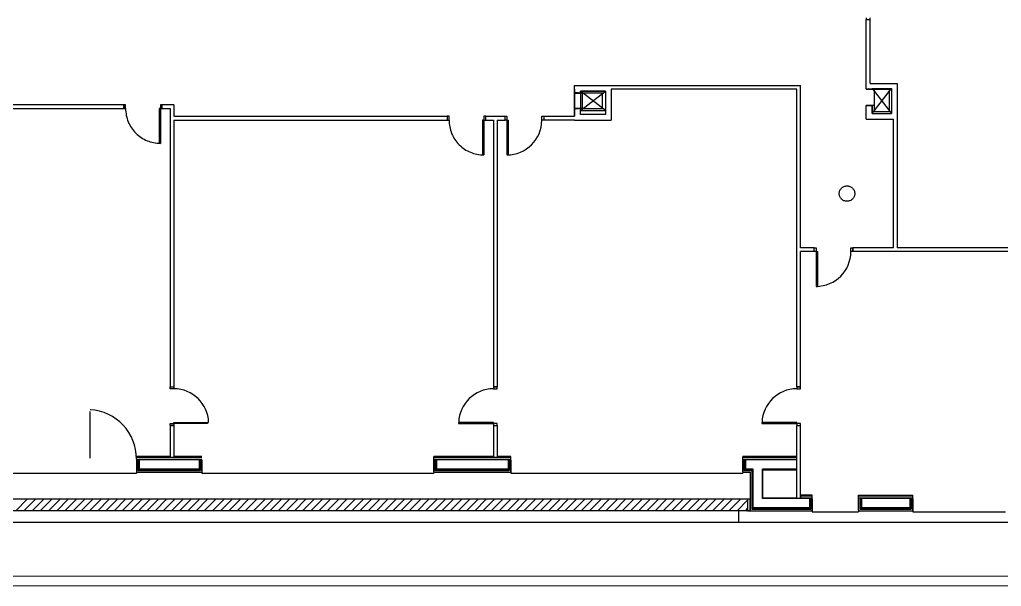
# Model space of a CAD drawing. Extents: x -0.02 to 0.821, y -0.01 to 0.584.
# Drawn here: x 0.3501 to 0.6042, y 0.2237 to 0.3703 of the extents above; entities that cross this region are included whole.
import ezdxf

# ---------------------------------------------------------------- set-up
doc = ezdxf.new("R2010")
doc.units = 0
doc.header["$MEASUREMENT"] = 0
for name, pattern in [('CONTINUA', [0]), ('KURZGESTRICHELT', [0.002, 0.001, 0, 0, 0, 0.001, 0]), ('VERDECKT', [9.524999999999999, 6.35, -3.175])]:
    doc.linetypes.add(name, pattern=pattern)
for name, color, linetype in [('Constgral01', 4, 'CONTINUA'), ('Doors', 2, 'CONTINUA'), ('Walls', 7, 'CONTINUA')]:
    doc.layers.add(name, color=color, linetype=linetype)

msp = doc.modelspace()

# ---------------------------------------------------------------- linework, layer by layer
at = {"layer": 'Constgral01', "color": 220, "linetype": 'KURZGESTRICHELT'}
for p, q in [((0.5017612577659311, 0.3518038384951651), (0.4952612577659311, 0.3518038384951651)), ((0.4952612577659311, 0.3518038384951651), (0.4952612577659311, 0.3468038384951651)), ((0.4952612577659311, 0.3468038384951651), (0.5017612577659311, 0.3518038384951651)), ((0.5017612577659311, 0.3468038384951651), (0.4952612577659311, 0.3518038384951651)), ((0.5707567643875955, 0.3460206370484084), (0.5757567643875955, 0.3525206370484084)), ((0.5707567643875955, 0.3525206370484084), (0.5757567643875955, 0.3460206370484084)), ((0.5707567643875955, 0.3523209713473916), (0.5707567643875955, 0.3525206370484084)), ((0.5707567643875955, 0.3460206370484084), (0.5707567643875955, 0.3481209713444114)), ((0.4952612577659311, 0.3468038384951651), (0.5017612577659311, 0.3468038384951651))]:
    msp.add_line(p, q, dxfattribs=at)
at = {"layer": 'Constgral01', "color": 161, "linetype": 'CONTINUA'}
for p, q in [((0.3521222319767112, 0.2462735411385074), (0.3491222319795051, 0.2432735411422327)), ((0.3542435523193562, 0.2462735411385074), (0.3512435523221502, 0.2432735411413014)), ((0.3563648726620013, 0.2462735411366448), (0.3533648726647953, 0.2432735411403701)), ((0.3584861930046463, 0.2462735411366448), (0.3554861930074403, 0.2432735411394387)), ((0.360607513347757, 0.2462735411357135), (0.3576075133500853, 0.2432735411385074)), ((0.3627288336904021, 0.2462735411357135), (0.3597288336922648, 0.2432735411375761)), ((0.3648501540330472, 0.2462735411338508), (0.3618501540349098, 0.2432735411357135)), ((0.3669714743756922, 0.2462735411338508), (0.3639714743775548, 0.2432735411357135)), ((0.3690927947188029, 0.2462735411329195), (0.3660927947201999, 0.2432735411338508)), ((0.3712141150609823, 0.2462735411319882), (0.368214115062845, 0.2432735411338508)), ((0.3733354354036273, 0.2462735411310568), (0.3703354354050243, 0.2432735411319882)), ((0.3754567557462724, 0.2462735411301255), (0.3724567557476694, 0.2432735411319882)), ((0.3775780760889175, 0.2462735411291942), (0.3745780760898488, 0.2432735411301255)), ((0.3796993964315625, 0.2462735411282629), (0.3766993964324938, 0.2432735411291942)), ((0.3818207167746732, 0.2462735411273315), (0.3788207167751388, 0.2432735411273316)), ((0.3839420371173183, 0.2462735411264002), (0.3809420371177839, 0.2432735411273316)), ((0.3860633574599633, 0.2462735411254689), (0.383063357460429, 0.2432735411254689)), ((0.3881846778026083, 0.2462735411245376), (0.385184677803074, 0.2432735411254689)), ((0.3903059981457191, 0.2462735411236063), (0.3873059981457191, 0.2432735411236063)), ((0.3924273184883641, 0.2462735411236063), (0.3894273184883641, 0.2432735411236063)), ((0.3945486388310092, 0.2462735411217436), (0.3915486388305435, 0.2432735411217436)), ((0.3966699591736542, 0.2462735411217436), (0.3936699591731885, 0.2432735411208123)), ((0.3987912795167649, 0.2462735411208123), (0.3957912795158336, 0.243273541119881)), ((0.4009125998589443, 0.2462735411208123), (0.3979125998584787, 0.2432735411189497)), ((0.403033920202055, 0.2462735411189497), (0.4000339202011237, 0.2432735411180183)), ((0.4051552405447001, 0.2462735411189497), (0.4021552405437688, 0.243273541117087)), ((0.4072765608873451, 0.2462735411180183), (0.4042765608864138, 0.2432735411161557)), ((0.4093978812299902, 0.246273541117087), (0.4063978812285932, 0.2432735411152244)), ((0.4115192015731009, 0.2462735411161557), (0.4085192015712382, 0.2432735411142931)), ((0.4136405219157459, 0.2462735411152244), (0.4106405219138833, 0.2432735411133617)), ((0.415761842258391, 0.246273541114293), (0.4127618422565283, 0.2432735411124304)), ((0.417883162601036, 0.2462735411133617), (0.4148831625991734, 0.2432735411114991)), ((0.4200044829441467, 0.2462735411124304), (0.4170044829418184, 0.2432735411105678)), ((0.4221258032867918, 0.2462735411114991), (0.4191258032844635, 0.2432735411096364)), ((0.4242471236294368, 0.2462735411105678), (0.4212471236266428, 0.2432735411087051)), ((0.4263684439720819, 0.2462735411096364), (0.4233684439692879, 0.2432735411077738)), ((0.4284897643151926, 0.2462735411087051), (0.425489764311933, 0.2432735411059112)), ((0.430611084657372, 0.2462735411087051), (0.427611084654578, 0.2432735411059112)), ((0.4327324050004827, 0.2462735411068425), (0.429732404997223, 0.2432735411040485)), ((0.4348537253431277, 0.2462735411068425), (0.4318537253398681, 0.2432735411040485)), ((0.4369750456857728, 0.2462735411059112), (0.4339750456825132, 0.2432735411021859)), ((0.4390963660284178, 0.2462735411049798), (0.4360963660246925, 0.2432735411021859)), ((0.4412176863715285, 0.2462735411040485), (0.4382176863673376, 0.2432735410993919)), ((0.4433390067141736, 0.2462735411040485), (0.4403390067099827, 0.2432735410993919)), ((0.4454603270568187, 0.2462735411021859), (0.4424603270526277, 0.2432735410975292)), ((0.4475816473994637, 0.2462735411021859), (0.4445816473952727, 0.2432735410975292)), ((0.4497029677425744, 0.2462735411012545), (0.4467029677379178, 0.2432735410956666)), ((0.4518242880852195, 0.2462735411003232), (0.4488242880805628, 0.2432735410956666)), ((0.4539456084278645, 0.2462735410993919), (0.4509456084227422, 0.2432735410938039)), ((0.4560669287705096, 0.2462735410984606), (0.4530669287653873, 0.2432735410928726)), ((0.4581882491136203, 0.2462735410975292), (0.4551882491080324, 0.2432735410919413)), ((0.4603095694557996, 0.2462735410965979), (0.4573095694506774, 0.24327354109101)), ((0.4624308897989104, 0.2462735410956666), (0.4594308897933224, 0.2432735410900786)), ((0.4645522101415554, 0.2462735410956666), (0.4615522101359675, 0.2432735410900786)), ((0.4666735304842005, 0.2462735410947353), (0.4636735304786125, 0.243273541088216)), ((0.4687948508268455, 0.2462735410938039), (0.4657948508212576, 0.243273541088216)), ((0.4709161711699562, 0.2462735410928726), (0.467916171163437, 0.2432735410863534)), ((0.4730374915126013, 0.2462735410928726), (0.470037491506082, 0.243273541085422)), ((0.4751588118552463, 0.24627354109101), (0.472158811848727, 0.2432735410844907)), ((0.4772801321978914, 0.24627354109101), (0.4742801321913721, 0.2432735410835594)), ((0.4794014525410021, 0.2462735410900787), (0.4764014525340172, 0.2432735410826281)), ((0.4815227728836471, 0.2462735410891473), (0.4785227728766622, 0.2432735410816967)), ((0.4836440932262922, 0.246273541088216), (0.4806440932193073, 0.2432735410807654)), ((0.4857654135689372, 0.2462735410872847), (0.4827654135614867, 0.2432735410798341)), ((0.487886733912048, 0.2462735410863534), (0.4848867339041317, 0.2432735410789028)), ((0.4900080542542273, 0.246273541085422), (0.4870080542467767, 0.2432735410779715)), ((0.4921293745968724, 0.2462735410844907), (0.4891293745889561, 0.2432735410770401)), ((0.4942506949395174, 0.2462735410835594), (0.4912506949316012, 0.2432735410761088)), ((0.4963720152821625, 0.2462735410826281), (0.4933720152742462, 0.2432735410751775)), ((0.4984933356248075, 0.2462735410816967), (0.4954933356168913, 0.2432735410742462)), ((0.5006146559679182, 0.2462735410807654), (0.4976146559590707, 0.2432735410733149)), ((0.5027359763105633, 0.2462735410807654), (0.4997359763017157, 0.2432735410723835)), ((0.5048572966532083, 0.2462735410789028), (0.5018572966443607, 0.2432735410705209)), ((0.5069786169958533, 0.2462735410789028), (0.5039786169870059, 0.2432735410705209)), ((0.5090999373389641, 0.2462735410779715), (0.5060999373296509, 0.2432735410686582)), ((0.5112212576816091, 0.2462735410779715), (0.5082212576722959, 0.2432735410686582)), ((0.5133425780242542, 0.2462735410761088), (0.510342578014941, 0.2432735410667956)), ((0.5154638983668992, 0.2462735410761088), (0.5124638983571204, 0.2432735410667956)), ((0.51758521871001, 0.2462735410751775), (0.5145852186997654, 0.2432735410640016)), ((0.5197065390521893, 0.2462735410742462), (0.5167065390424105, 0.2432735410640016)), ((0.5218278593953001, 0.2462735410733148), (0.5188278593850555, 0.243273541062139)), ((0.5239491797379451, 0.2462735410723835), (0.5209491797277005, 0.243273541062139)), ((0.5260705000805902, 0.2462735410714522), (0.5230705000703456, 0.2432735410602763)), ((0.5281918204232352, 0.2462735410705209), (0.5251918204129906, 0.2432735410602763)), ((0.530313140766346, 0.2462735410695896), (0.52731314075517, 0.2432735410584137)), ((0.532434461108991, 0.2462735410686582), (0.5294344610978151, 0.2432735410574824)), ((0.534555781451636, 0.2462735410677269), (0.5315557814404601, 0.2432735410565511)), ((0.5366771017942811, 0.2462735410667956), (0.5336771017831052, 0.2432735410556197)), ((0.5385366954520577, 0.2460118143809959), (0.5357984221257502, 0.2432735410546884)), ((0.5392288154614507, 0.2462735407408327), (0.5385366954517667, 0.2462735407408327)), ((0.5385366954517667, 0.2462735407408327), (0.5385366954518249, 0.2432735407408327)), ((0.5392288154615089, 0.2432735407408327), (0.5392288154614507, 0.2462735407408327)), ((0.5385366954511265, 0.2438904940374196), (0.5379197424683952, 0.2432735410537571)), ((0.5385366954518249, 0.2432735407408327), (0.5392288154615089, 0.2432735407408327))]:
    msp.add_line(p, q, dxfattribs=at)
at = {"layer": 'Constgral01', "color": 220, "linetype": 'VERDECKT'}
msp.add_circle((0.5642562535476172, 0.3253034282019362), 0.002, dxfattribs=at)
at = {"layer": 'Doors', "color": 61, "linetype": 'CONTINUA'}
for p, q in [((0.5692591962484294, 0.3708014583075419), (0.5692591962484294, 0.3703014583084732)), ((0.5692591962484294, 0.3703014583084732), (0.5702591962484294, 0.3703014583084732)), ((0.5702591962484294, 0.3703014583084732), (0.5702591962484294, 0.3708014583075419)), ((0.3775692765632411, 0.3483035539211705), (0.3770692765644053, 0.3483035539211705)), ((0.3770692765644053, 0.3483035539211705), (0.3770692765644053, 0.3473035539211705)), ((0.3775692765632411, 0.3473035539211705), (0.3775692765632411, 0.3483035539211705)), ((0.3870692765644053, 0.3483035539202392), (0.3865692765650456, 0.3483035539202392)), ((0.3865692765650456, 0.3483035539202392), (0.3865692765650456, 0.3473035539202392)), ((0.3870692765644053, 0.3473035539202392), (0.3870692765644053, 0.3483035539202392)), ((0.3770692765644053, 0.3473035539211705), (0.3775692765632411, 0.3473035539211705)), ((0.386569276563765, 0.3473035539230332), (0.3862192765637301, 0.3473035539230332)), ((0.3862192765637301, 0.3473035539230332), (0.3862192765637301, 0.3383035539230332)), ((0.3865692765650456, 0.3473035539202392), (0.3870692765644053, 0.3473035539202392)), ((0.386569276563765, 0.3473035539230332), (0.386569276563765, 0.3383035539230332)), ((0.4612588481074781, 0.3453037220118567), (0.4607588481086423, 0.3453037220118567)), ((0.4607588481086423, 0.3453037220118567), (0.4607588481087005, 0.3443037220118567)), ((0.4607588481087005, 0.3443037220118567), (0.4612588481074781, 0.3443037220118567)), ((0.4612588481074781, 0.3443037220118567), (0.4612588481074781, 0.3453037220118567)), ((0.470258848108002, 0.3443037220127881), (0.4699088481079671, 0.3443037220127881)), ((0.4699088481079671, 0.3443037220127881), (0.4699088481079671, 0.3353037220127881)), ((0.4707588481086423, 0.3453037220109254), (0.4702588481092826, 0.3453037220109254)), ((0.4702588481092826, 0.3453037220109254), (0.4702588481092826, 0.3443037220109254)), ((0.4702588481092826, 0.3443037220109254), (0.4707588481087005, 0.3443037220109254)), ((0.470258848108002, 0.3443037220127881), (0.470258848108002, 0.3353037220127881)), ((0.4707588481087005, 0.3443037220109254), (0.4707588481086423, 0.3453037220109254)), ((0.4757588480161503, 0.3443035415150225), (0.4757588480160921, 0.3453035415150225)), ((0.4757588480160921, 0.3453035415150225), (0.47625884801551, 0.3453035415150225)), ((0.47625884801551, 0.3443035415150225), (0.4757588480161503, 0.3443035415150225)), ((0.47625884801551, 0.3453035415150225), (0.47625884801551, 0.3443035415150225)), ((0.4762588480142295, 0.3443035415178165), (0.4766088480142062, 0.3443035415178165)), ((0.4762588480142295, 0.3443035415178165), (0.4762588480142295, 0.3353035415178165)), ((0.4766088480142062, 0.3443035415178165), (0.4766088480142062, 0.3353035415178165)), ((0.4852588480173144, 0.3443035415168852), (0.4852588480172563, 0.3453035415168852)), ((0.4852588480172563, 0.3453035415168852), (0.4857588480160921, 0.3453035415168852)), ((0.4857588480161503, 0.3443035415168852), (0.4852588480173144, 0.3443035415168852)), ((0.4857588480160921, 0.3453035415168852), (0.4857588480161503, 0.3443035415168852)), ((0.386569276563765, 0.3383035539230332), (0.3862192765637301, 0.3383035539230332)), ((0.470258848108002, 0.3353037220127881), (0.4699088481079671, 0.3353037220127881)), ((0.4762588480142295, 0.3353035415178165), (0.4766088480142062, 0.3353035415178165)), ((0.5557597610193771, 0.3103038448952138), (0.5557597610193771, 0.3113038448952138)), ((0.5557597610193771, 0.3113038448952138), (0.5562597610187368, 0.3113038448952138)), ((0.5562597610187368, 0.3103038448952138), (0.5557597610193771, 0.3103038448952138)), ((0.5562597610187368, 0.3113038448952138), (0.5562597610187368, 0.3103038448952138)), ((0.5562597610172816, 0.3103038448961452), (0.5566097610173165, 0.3103038448961452)), ((0.5562597610172816, 0.3103038448961452), (0.5562597610172816, 0.3013038448961451)), ((0.5566097610173165, 0.3103038448961452), (0.5566097610173165, 0.3013038448961451)), ((0.5652597610205412, 0.3103038448961452), (0.5652597610205412, 0.3113038448961452)), ((0.5652597610205412, 0.3113038448961452), (0.5657597610193771, 0.3113038448961452)), ((0.5657597610193771, 0.3103038448961452), (0.5652597610205412, 0.3103038448961452)), ((0.5657597610193771, 0.3113038448961452), (0.5657597610193771, 0.3103038448961452)), ((0.5562597610172816, 0.3013038448961451), (0.5566097610173165, 0.3013038448961451)), ((0.3890588603908545, 0.2748033164255321), (0.3890588603908545, 0.2753033164246008)), ((0.3890588603908545, 0.2753033164246008), (0.3900588603908545, 0.2753033164246008)), ((0.3900588603908545, 0.2748033164255321), (0.3890588603908545, 0.2748033164255321)), ((0.3900588603908545, 0.2753033164246008), (0.3900588603908545, 0.2748033164255321)), ((0.4737585226730444, 0.2753042037002743), (0.4727585226730444, 0.2753042037002743)), ((0.4727585226730444, 0.2753042037002743), (0.4727585226730444, 0.2748042037002743)), ((0.4727585226730444, 0.2748042037002743), (0.4737585226730444, 0.2748042037002743)), ((0.4737585226730444, 0.2748042037002743), (0.4737585226730444, 0.2753042037002743)), ((0.5522585594981793, 0.2753029596013948), (0.5512585594981793, 0.2753029596013948)), ((0.5512585594981793, 0.2753029596013948), (0.5512585594981793, 0.2748029596023261)), ((0.5512585594981793, 0.2748029596023261), (0.5522585594981793, 0.2748029596023261)), ((0.5522585594981793, 0.2748029596023261), (0.5522585594981793, 0.2753029596013948)), ((0.3890588603921351, 0.2653033164246008), (0.3890588603921351, 0.2658033164236694)), ((0.3890588603921351, 0.2658033164236694), (0.3900588603921351, 0.2658033164236694)), ((0.3900588603921351, 0.2653033164246008), (0.3890588603921351, 0.2653033164246008)), ((0.3900588603921351, 0.2658033164236694), (0.3900588603921351, 0.2661033164234832)), ((0.3900588603921351, 0.2661033164234832), (0.3987595593715086, 0.2661033164234832)), ((0.3900588603921351, 0.2658033164236694), (0.3900588603921351, 0.2653033164246008)), ((0.3987595593715086, 0.2658033164236694), (0.3900588603921351, 0.2658033164236694)), ((0.3987595593715086, 0.2661033164234832), (0.3987595593715086, 0.2658033164236694)), ((0.4727585226719384, 0.2661042036982254), (0.4637585226719384, 0.2661042036982254)), ((0.4637585226719384, 0.2661042036982254), (0.4637585226719384, 0.2658042036993429)), ((0.4637585226719384, 0.2658042036993429), (0.4727585226719384, 0.2658042036993429)), ((0.4727585226719384, 0.2658042036993429), (0.4727585226719384, 0.2661042036982254)), ((0.4737585226719384, 0.2658042036993429), (0.4727585226719384, 0.2658042036993429)), ((0.4727585226719384, 0.2658042036993429), (0.4727585226719384, 0.2653042037002742)), ((0.4727585226719384, 0.2653042037002742), (0.4737585226719384, 0.2653042037002742)), ((0.4737585226719384, 0.2653042037002742), (0.4737585226719384, 0.2658042036993429)), ((0.5512585594970733, 0.2661029595993459), (0.5422574903214118, 0.2661029686760157)), ((0.5422574903214118, 0.2661029686760157), (0.5422574903214118, 0.2658029686771333)), ((0.5422574903214118, 0.2658029686771333), (0.5512585594970733, 0.2658029596004635)), ((0.5512585594970733, 0.2658029596004635), (0.5512585594970733, 0.2661029595993459)), ((0.5522585594970733, 0.2658029596004635), (0.5512585594970733, 0.2658029596004635)), ((0.5512585594970733, 0.2658029596004635), (0.5512585594970733, 0.2653029596013948)), ((0.5512585594970733, 0.2653029596013948), (0.5522585594970733, 0.2653029596013948)), ((0.5522585594970733, 0.2653029596013948), (0.5522585594970733, 0.2658029596004635))]:
    msp.add_line(p, q, dxfattribs=at)
at = {"layer": 'Doors', "color": 161, "linetype": 'VERDECKT'}
msp.add_line((0.368360396144446, 0.2569035415677354), (0.3683603961516055, 0.2689035415677354), dxfattribs=at)
for centre, radius, start, end in [((0.3865692765650456, 0.3473035539202392), 0.009000000000000001, 180, 270.0000000003018), ((0.4702588481092826, 0.3443037220109254), 0.009000000000000001, 180, 270.0000000003018), ((0.47625884801551, 0.3443035415150225), 0.009000000000000001, 270.0000000003018, 0), ((0.5562597610187368, 0.3103038448952138), 0.009000000000000001, 270.0000000003018, 0), ((0.3900588603921351, 0.2658033164236694), 0.009000000000000001, 1.906838032971854, 90.0000000003018), ((0.4727585226719384, 0.2658042036993429), 0.009000000000037254, 90.0000000003018, 178.0931619676323), ((0.5512585594970733, 0.2658029596004635), 0.009000000000037254, 90.0000000003018, 178.0931619676321), ((0.3676553032291122, 0.2567175169270486), 0.01270560413413192, 359.4860223430295, 86.81875707493863)]:
    msp.add_arc(centre, radius, start, end, dxfattribs=at)
at = {"layer": 'Walls', "color": 40, "linetype": 'CONTINUA'}
for p, q in [((0.5692579751923913, 0.3530208609215915), (0.5692582054412342, 0.370301458325237)), ((0.5702588770185248, 0.3538055396620184), (0.5702588763791137, 0.3703014583084732)), ((0.4937612577659311, 0.3533038385026157), (0.5522598948241794, 0.3533038294194266)), ((0.4937612577659311, 0.3523038384951651), (0.4937612577659311, 0.3533038384951651)), ((0.4937612577659311, 0.3533038384951651), (0.4951462577677448, 0.3533038384998217)), ((0.4937612577659311, 0.3453038384951651), (0.4937612577659311, 0.3533038384951651)), ((0.552259907868458, 0.3113029004018754), (0.5522598232282908, 0.3533025069553405)), ((0.5692565463299397, 0.3538056109212339), (0.5692579994237167, 0.3538056108178571)), ((0.5692565463299397, 0.3523209713473916), (0.5692565463299397, 0.3538056109212339)), ((0.5702588770185248, 0.3538055396620184), (0.5772567643875954, 0.3538050421578809)), ((0.5772567643875954, 0.3538050421578809), (0.5772562208903838, 0.3538050421578809)), ((0.5772567643875954, 0.3538050421578809), (0.5772567643875954, 0.3445206979196519)), ((0.4937612577671535, 0.3523038384942338), (0.4937612577659311, 0.3453038384942338)), ((0.4947612577662222, 0.3514038385013118), (0.4937612577644177, 0.3514038385013118)), ((0.4937612577669206, 0.3513038385016844), (0.4952612577659311, 0.3513038385016844)), ((0.4952612577659311, 0.3518038384951651), (0.5017612577659311, 0.3518038384951651)), ((0.4952612577659311, 0.351303838500753), (0.4952612577659311, 0.3518038384951651)), ((0.5017612577659311, 0.3518038384951651), (0.5017612577659311, 0.3458035415317863)), ((0.5032612577659311, 0.3523038321109488), (0.5032612577659311, 0.3443035415289923)), ((0.5512598948247615, 0.3523031681859866), (0.5032612577659311, 0.3523038321109488)), ((0.5512598948301748, 0.2753029426755383), (0.5512598948247615, 0.3523031681859866)), ((0.5692564233472803, 0.3523209713473916), (0.5707548393215403, 0.3523209713473916)), ((0.5707567643875955, 0.3523209713473916), (0.5692564397361711, 0.3523209713473916)), ((0.5707567643875955, 0.3525211346587167), (0.5757567643875955, 0.3525206370484084)), ((0.5707567643875955, 0.3525211346587167), (0.570756764387712, 0.3523209713473916)), ((0.5757567643875955, 0.3525206370484084), (0.5757567415710655, 0.3460206667101011)), ((0.3770692765619606, 0.3483039073497057), (0.3110590531822527, 0.3483035610271618)), ((0.3770692765643471, 0.3473035539211705), (0.3770692765619606, 0.3483035539230332)), ((0.3870692765643471, 0.3473035539193079), (0.3870692765619606, 0.3483035539230332)), ((0.3900592301508296, 0.3483035539230332), (0.3870692765607964, 0.3483035539230332)), ((0.3900592301508296, 0.3483035539444536), (0.3900592301519937, 0.3453035539481789)), ((0.5692564233472803, 0.3481209713425487), (0.5707567643900402, 0.3481209713425487)), ((0.5692565463299397, 0.3445206370484084), (0.5692565463299397, 0.3481209713425487)), ((0.5707567643900402, 0.3481209713444114), (0.569258364799316, 0.3481209713444114)), ((0.5707567643900402, 0.3481209713444114), (0.5707567643912044, 0.346020637053065)), ((0.3110590531858033, 0.3473034129915759), (0.3770692765655694, 0.347303556393832)), ((0.3870592301579891, 0.3473035539193079), (0.3890592301579891, 0.3473035539193079)), ((0.3890592301579891, 0.3473035539407283), (0.3890589384713094, 0.2753033164283261)), ((0.4952612577659311, 0.3473038384905085), (0.4937612577662803, 0.3473038384905085)), ((0.494761257765058, 0.3472038384899497), (0.4937612577668042, 0.3472038384899497)), ((0.4952612577659311, 0.3458035415317863), (0.4952612577659311, 0.3473038384905085)), ((0.5017612577659311, 0.3458035415317863), (0.4952612577659311, 0.3458035415317863)), ((0.5707567643875955, 0.3460206370484084), (0.5757567643875955, 0.3460206370484084)), ((0.3900592301519937, 0.3453035415261984), (0.4607588481061975, 0.345303872609511)), ((0.3900592365243356, 0.3443035415085033), (0.4607588481061975, 0.3443038726141676)), ((0.3900592365243356, 0.3443035415299237), (0.3900592365231714, 0.2753033164273948)), ((0.4607588481061975, 0.345303571421653), (0.4607588481050334, 0.3443038726141676)), ((0.4707588481050334, 0.3453038726039231), (0.4757588480148116, 0.3453035415178165)), ((0.470758848108002, 0.3443038726048544), (0.4707588481061976, 0.345303571421653)), ((0.470758848108002, 0.3443038726048544), (0.472758848106605, 0.3443035415187478)), ((0.472758848108002, 0.3443038726048544), (0.4727585610270035, 0.275303872612305)), ((0.4737588480149861, 0.3443038726048544), (0.4737585608797381, 0.275303872612305)), ((0.4737588480136474, 0.3443035415168852), (0.4757588480136474, 0.3443035415168852)), ((0.4757588480136474, 0.3443035415187478), (0.4757588480136474, 0.3453035415187478)), ((0.4857588480136474, 0.3453035415187478), (0.485758848012425, 0.3443035415150225)), ((0.4857588480136474, 0.3453035415187478), (0.4937612577659311, 0.3453035415168852)), ((0.4937612577659311, 0.3443035415150225), (0.4857588480136474, 0.3443035415150225)), ((0.4937612577671535, 0.3443038466405123), (0.4947612577671535, 0.344303846639581)), ((0.4937612577659311, 0.3443035415224731), (0.5032612577659311, 0.3443035415317863)), ((0.5692565463299397, 0.3445206370484084), (0.5762566732317791, 0.3445206370484084)), ((0.5762562836791622, 0.3113030238337815), (0.5762566732317791, 0.344519426244311)), ((0.57725589455734, 0.3445206979196519), (0.5772567380173131, 0.3445206979196519)), ((0.5772564671039582, 0.344520295935683), (0.577256283679104, 0.3113030238337815)), ((0.5522599262757576, 0.2753022814430297), (0.552259907868749, 0.3103029004018754)), ((0.5557597591010272, 0.3113038448961452), (0.5522599649001495, 0.3113035785835236)), ((0.5557597616562853, 0.3103038448961452), (0.5522599674465019, 0.3103035785835236)), ((0.5557597616574494, 0.3103038448961452), (0.5557597591010272, 0.3113038448961452)), ((0.5657597610185039, 0.3103038448961452), (0.5657597610185039, 0.3113038448961452)), ((0.5762562836836441, 0.3113034148551524), (0.5657597610185039, 0.3113038448961452)), ((0.6592588759476785, 0.3103041266622022), (0.5657597610185039, 0.3103035272145644)), ((0.6592588772178278, 0.3113043722286821), (0.577256283679104, 0.3113030155496672)), ((0.3890589758320712, 0.2753033164283261), (0.3900592365231714, 0.2753033164273948)), ((0.4727585610246169, 0.275303872612305), (0.4737585610239767, 0.275303872612305)), ((0.5512599595208303, 0.2753029596246779), (0.5522599595208303, 0.2753029596246779)), ((0.3890590531834168, 0.2653035415410995), (0.3890589320971631, 0.2573035415383056)), ((0.3890589758356801, 0.2653033164283261), (0.3900585609533591, 0.2653033164273947)), ((0.3900586533184978, 0.2653035415410995), (0.3900589384707273, 0.2573035415383056)), ((0.4727582678836189, 0.2653038726076484), (0.4737578855978791, 0.2653038726076484)), ((0.4727585611747927, 0.2653038726076484), (0.4727585611771792, 0.2573035415168852)), ((0.4737585610210081, 0.2653038726076484), (0.4737585610239767, 0.2573035415168852)), ((0.5512599664224545, 0.2653029596200213), (0.5522592839486897, 0.2653029596200213)), ((0.5512599664254813, 0.2464035317497328), (0.5512599664224545, 0.2653029596200213)), ((0.5522599664194858, 0.2464035317571834), (0.5522599664194858, 0.2653033073293045))]:
    msp.add_line(p, q, dxfattribs=at)
at = {"layer": 'Walls', "color": 4, "linetype": 'CONTINUA'}
for p, q in [((0.495761257770122, 0.351303838500753), (0.4947612577592954, 0.351303838500753)), ((0.5009612577629742, 0.3513038384933025), (0.495761257770122, 0.351303838500753)), ((0.495761257770122, 0.351303838500753), (0.4957612577617401, 0.3473038384905085)), ((0.5009612577617518, 0.3473038384905085), (0.5009612577629742, 0.3513038384933025)), ((0.5707552067277138, 0.3522209713468328), (0.5707548393215403, 0.3522209713468328)), ((0.5712567643862567, 0.3522209713468328), (0.5707548393215403, 0.3522209713468328)), ((0.5752567643970251, 0.3522209713384509), (0.5712567643862567, 0.3522209713468328)), ((0.5712567643862567, 0.3522209713468328), (0.5712567643862567, 0.3465206370493397)), ((0.5752567643892252, 0.3465206370484084), (0.5752567643970251, 0.3522209713384509)), ((0.5707552067264915, 0.3482209713440388), (0.5707548393215403, 0.3482209713440388)), ((0.5707548393215403, 0.3482209713440388), (0.5712567643862567, 0.3482209713440388)), ((0.4957612577617401, 0.3473038384905085), (0.4947612577666296, 0.3473038384905085)), ((0.4957612577617401, 0.3473038384905085), (0.5009612577617518, 0.3473038384905085)), ((0.5712567643862567, 0.3465206370493397), (0.5752567643892252, 0.3465206370484084)), ((0.3890589320971631, 0.2573035415178165), (0.3803603961456684, 0.2573035415653139)), ((0.39730597044772, 0.2573035415168852), (0.3900589320983854, 0.2573035415178165)), ((0.4573059704489424, 0.2533035417888314), (0.4573059704501066, 0.2573035415168852)), ((0.4727585611771792, 0.2573035415168852), (0.4573059704501066, 0.2573035415168852)), ((0.4772591952825315, 0.2573035415178165), (0.4737585610239767, 0.2573035415168852)), ((0.4772591952866642, 0.2533035417888314), (0.4772591952854418, 0.2573035415168852)), ((0.5512599664236768, 0.2573035324402154), (0.5372591952813673, 0.2573035415168852)), ((0.5372591952837538, 0.2533035417888314), (0.537259195284918, 0.2573035415168852)), ((0.320360067505273, 0.2529735403414816), (0.3803603961462504, 0.2529735402753577)), ((0.3803603961462504, 0.2532735402751714), (0.3803603961462504, 0.2529735402753577)), ((0.3973059704488842, 0.2532735402751714), (0.3973059704488842, 0.2529735402753577)), ((0.3973059704488842, 0.2529735402753577), (0.4573071714324178, 0.2529735402641818)), ((0.4573059704518528, 0.2532735402751714), (0.4573059704518528, 0.2529735402753577)), ((0.4772591952836956, 0.2532735402751714), (0.4772591952836956, 0.2529735402753577)), ((0.4772591952836956, 0.2529735402753577), (0.5372591952866642, 0.2529735402585939)), ((0.5372591952866642, 0.2532735402751714), (0.5372591952866642, 0.2529735402753577)), ((0.5552589189119171, 0.2473035418568179), (0.5522599664183218, 0.2473035327782855)), ((0.5552589189130813, 0.2433035421278328), (0.5552589189119171, 0.2473035418568179)), ((0.5672589189101127, 0.2473035418502987), (0.5812591952968506, 0.2473035418465734)), ((0.5672589189119172, 0.2433035421278328), (0.5672589189130813, 0.2473035418568179)), ((0.5812591952992371, 0.2433035421278328), (0.5812591952980147, 0.2473035418568179)), ((0.5392288154602866, 0.2462735411180183), (0.3203893226219225, 0.2462735411552712)), ((0.5392288154615089, 0.2432735411180183), (0.3203893226219225, 0.2432735411552713)), ((0.5362588972432423, 0.2403035427657887), (0.5362588972467929, 0.2433035418502986)), ((0.5552589189101709, 0.2432735406141728), (0.5552589189101709, 0.2429735406143591)), ((0.5552589189101709, 0.2429735406143591), (0.5672586425383342, 0.2429735407568514)), ((0.5672589189148275, 0.2432735406141728), (0.5672589189148275, 0.2429735406143591)), ((0.5812591952962685, 0.2432735406141728), (0.5812591952962685, 0.2429735406143591)), ((0.5812591952914954, 0.2429735397929326), (0.605259195293882, 0.2429735397957266)), ((0.3076089800622431, 0.240303541816771), (0.6902588747544214, 0.240303543404676))]:
    msp.add_line(p, q, dxfattribs=at)
at = {"layer": 'Walls', "color": 161, "linetype": 'CONTINUA'}
for p, q in [((0.3973058803738095, 0.2570035404106602), (0.3803603961456684, 0.2570035402746871)), ((0.4772591952825315, 0.2570035410132259), (0.4573059704501066, 0.2570035408623517)), ((0.5512599664200679, 0.257003532493487), (0.5372591952825314, 0.2570035414649174)), ((0.3973059704480111, 0.256553540404886), (0.3803603961456684, 0.256553540404886)), ((0.3807604618758196, 0.256553540404886), (0.3807604618758196, 0.253673540275544)), ((0.380940461896651, 0.256553540404886), (0.380940461896651, 0.2538535402752459)), ((0.3967259046984837, 0.256553540404886), (0.3967259046984837, 0.2538535402752459)), ((0.396905904719315, 0.256553540404886), (0.396905904719315, 0.253673540275544)), ((0.4772591952828225, 0.2565535410074517), (0.4573059704518528, 0.2565535410074517)), ((0.4577060361814801, 0.2565535410074517), (0.4577060361814801, 0.253673540275544)), ((0.4578860362023116, 0.2565535410074517), (0.4578860362023116, 0.2538535402752459)), ((0.4766791295332369, 0.2565535410074517), (0.4766791295332369, 0.2538535402752459)), ((0.4768591295541264, 0.2565535410074517), (0.4768591295541264, 0.253673540275544)), ((0.5512599664200679, 0.2565535324933008), (0.5372591952866642, 0.2565535324933008)), ((0.5376592610162334, 0.2565535324933008), (0.5376592610162334, 0.253673540275544)), ((0.537839261037123, 0.2565535324933008), (0.537839261037123, 0.2538535402752459)), ((0.3807604618758196, 0.253673540275544), (0.396905904719315, 0.253673540275544)), ((0.380940461896651, 0.2538535402752459), (0.3967259046984837, 0.2538535402752459)), ((0.4577060361814801, 0.2536735408632085), (0.4768591295541264, 0.2536735408632085)), ((0.4578860362023116, 0.2538535408629105), (0.4766791295332369, 0.2538535408629105)), ((0.5376592610162334, 0.2536735414648429), (0.539628815461474, 0.2536735414648429)), ((0.537839261037123, 0.2538535414645449), (0.5398088154614671, 0.2538535414645449)), ((0.539628815461474, 0.2536735414648429), (0.539628815461474, 0.2436735407412052)), ((0.5398088154614671, 0.2538535414645449), (0.5398088154614671, 0.2438535407409072)), ((0.5425088735557511, 0.2465535317501053), (0.5425088735557511, 0.2538535414729267)), ((0.5425088735557511, 0.2538535414729267), (0.5512599664191367, 0.2538535414729267)), ((0.5512599664254813, 0.2465535317501053), (0.5425088735557511, 0.2465535317501053)), ((0.5522599664183218, 0.2473035327782855), (0.5522599664254813, 0.2464035317543894)), ((0.5552591952819493, 0.2470035408558324), (0.5522599664194858, 0.2470035317651927)), ((0.5552589189122081, 0.2465535408509895), (0.5522599664194858, 0.2465535408509895)), ((0.5546788531597122, 0.2465535408509895), (0.5546788531597122, 0.2438535406142473)), ((0.5548588531805435, 0.2465535408509895), (0.5548588531805435, 0.2436735406145454)), ((0.5812591952968506, 0.2470035410523415), (0.5672589189112769, 0.247003540947102)), ((0.5812591952971415, 0.2465535410465673), (0.5672589189130813, 0.2465535410465673)), ((0.5676589846443967, 0.2465535410465673), (0.5676589846443967, 0.2436735406145454)), ((0.5678389846652863, 0.2465535410465673), (0.5678389846652863, 0.2438535406142473)), ((0.5806791295458679, 0.2465535410465673), (0.5806791295458679, 0.2438535406142473)), ((0.5808591295666993, 0.2465535410465673), (0.5808591295666993, 0.2436735406145454)), ((0.539628815461474, 0.2436735407412052), (0.5548588531805435, 0.2436735407412052)), ((0.5398088154614671, 0.2438535407409072), (0.5546788531597122, 0.2438535407409072)), ((0.5552589189101709, 0.2436735407412052), (0.5552591952819493, 0.2436735407412052)), ((0.5672589189148275, 0.2436735407412052), (0.567258642543049, 0.2436735407412052)), ((0.5676589846443967, 0.2436735409470275), (0.5808591295666993, 0.2436735409470275)), ((0.5678389846652863, 0.2438535409467295), (0.5806791295458679, 0.2438535409467295)), ((0.5812591952962685, 0.2436735407412052), (0.5812594716681051, 0.2436735407412052))]:
    msp.add_line(p, q, dxfattribs=at)
at = {"layer": 'Walls', "color": 240, "linetype": 'CONTINUA'}
for p, q in [((0.5512599664189038, 0.2540035324105993), (0.5512599664236768, 0.2573035324402154)), ((0.3803603961456684, 0.256553540404886), (0.3803603961456684, 0.2540035402746871)), ((0.3810904618981876, 0.2564035402806476), (0.3810904618797358, 0.2540035402812064)), ((0.396575904696947, 0.2564035404045135), (0.3810904618981876, 0.2564035402806476)), ((0.396575904696947, 0.2564035402806476), (0.3965759047153406, 0.2540035402812064)), ((0.3973057002252899, 0.2564035404101014), (0.3973057002252899, 0.2540035404106602)), ((0.3973059704494663, 0.2564035402741283), (0.3973059704494663, 0.2540035402746871)), ((0.4765291295317002, 0.2564035410080105), (0.4580360362038482, 0.2564035408683121)), ((0.4580360362038482, 0.2564035402806476), (0.4580360361853964, 0.2540035402812064)), ((0.4765291295317002, 0.2564035402806476), (0.476529129550152, 0.2540035402812064)), ((0.5512599664200679, 0.2564035324938596), (0.5379892610386596, 0.2564035409968347)), ((0.5379892610386596, 0.2564035402806476), (0.5379892610202078, 0.2540035402812064)), ((0.3965759047153406, 0.2540035404050723), (0.3810904618797358, 0.2540035402812064)), ((0.476529129550152, 0.254003541007638), (0.4580360361853964, 0.2540035408679396)), ((0.5399588154614903, 0.2540035414686427), (0.5379892610202078, 0.2540035414658487)), ((0.5399588919020607, 0.2440035407412797), (0.5399588154614903, 0.2540035414854064)), ((0.5423588735557278, 0.2464035407593474), (0.5423588154608733, 0.2540035414732993)), ((0.5512599664189038, 0.2540035324105993), (0.5423588154608733, 0.2540035414732993)), ((0.5545288531766274, 0.2440035408511758), (0.5399588919020607, 0.2440035407412797)), ((0.5545288531581755, 0.246403540850617), (0.5423588735557278, 0.2464035407593474)), ((0.5545288531581755, 0.246403540619649), (0.5545288531766274, 0.2440035406202078)), ((0.5679889846668229, 0.246403540619649), (0.5679889846483711, 0.2440035406202078)), ((0.5805291295443312, 0.2464035410471261), (0.5679889846668229, 0.2464035409521312)), ((0.580529129562783, 0.2440035410467535), (0.5679889846483711, 0.2440035409517586)), ((0.5805291295443312, 0.246403540619649), (0.580529129562783, 0.2440035406202078))]:
    msp.add_line(p, q, dxfattribs=at)
at = {"layer": 'Walls', "color": 61, "linetype": 'CONTINUA'}
for p, q in [((0.3803603961462504, 0.2563035415140912), (0.3803603961462504, 0.2532735402751714)), ((0.3973059704488842, 0.2563035415140912), (0.3973059704488842, 0.2532735402751714)), ((0.4573059704518528, 0.2563035415140912), (0.4573059704518528, 0.2532735402751714)), ((0.4772591952836956, 0.2563035415140912), (0.4772591952836956, 0.2532735402751714)), ((0.5372591952866642, 0.2563035415140912), (0.5372591952866642, 0.2532735402751714)), ((0.3803603961456684, 0.2532735402751714), (0.3973057002252899, 0.2532735402751714)), ((0.4573059704501066, 0.2532735408628359), (0.4772591952825315, 0.2532735408628359)), ((0.5372591952825314, 0.2532735414644703), (0.5392288154615089, 0.2532735414644703)), ((0.5392288154615089, 0.2532735414644703), (0.5392288154615089, 0.2432735407408327)), ((0.5552589189101709, 0.2463035418530926), (0.5552589189101709, 0.2432735406141728)), ((0.5672589189148275, 0.2463035418530926), (0.5672589189148275, 0.2432735406141728)), ((0.5812591952962685, 0.2463035418530926), (0.5812591952962685, 0.2432735406141728)), ((0.5392288154615089, 0.2432735407408327), (0.5552591952819493, 0.2432735407408327)), ((0.5672589189112769, 0.243273540946655), (0.5812591952932998, 0.243273540946655))]:
    msp.add_line(p, q, dxfattribs=at)
at = {"layer": 'Walls', "color": 220, "linetype": 'CONTINUA'}
for p, q in [((0.6102604929203517, 0.2262430452983827), (0.3076089800622431, 0.2263987722229213)), ((0.6904130450386438, 0.2237018031105399), (0.3076089800622431, 0.2238987718923018))]:
    msp.add_line(p, q, dxfattribs=at)

doc.saveas('drawing.dxf')
